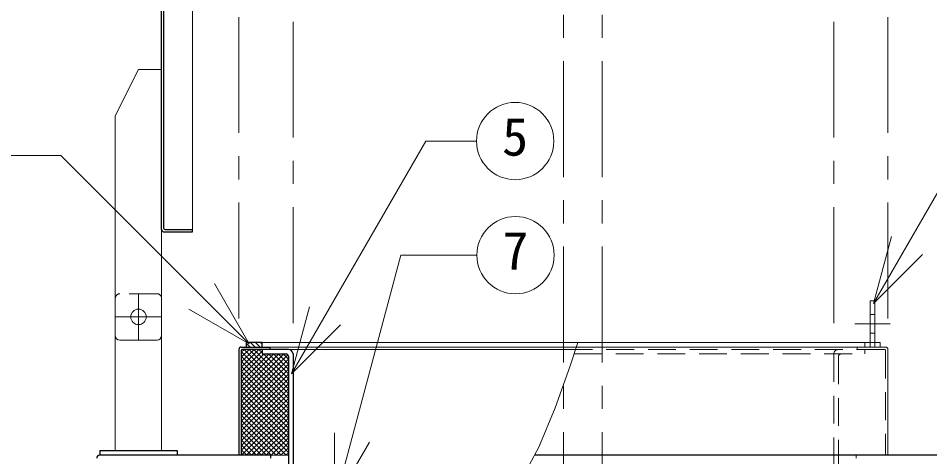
# Model space of a CAD drawing. Units: millimetres at full size, sheet at 1:15; details may follow other scales. Extents: x -3184 to 2891, y -2037 to 2178.
# Drawn here: x -2775 to -2185, y -273 to 11 of the extents above; entities that cross this region are included whole.
import ezdxf
from ezdxf.enums import TextEntityAlignment as Align

# ---------------------------------------------------------------- set-up
doc = ezdxf.new("R2010")
doc.units = ezdxf.units.MM
doc.header["$LTSCALE"] = 15
doc.linetypes.add('CHAIN1', pattern=[8, 5, -1, 1, -1])
doc.linetypes.add('DASHED1', pattern=[1.8, 1.2, -0.6])
doc.layers.add('0-0', color=7, linetype='Continuous', lineweight=9)
doc.styles.add('ＭＳ ゴシック', font='')
doc.styles.get('ＭＳ ゴシック').set_extended_font_data('MS Gothic')

msp = doc.modelspace()

# ---------------------------------------------------------------- linework, layer by layer
at = {"layer": '0-0', "color": 4, "linetype": 'CHAIN1'}
for p, q in [((-2631.7, -183.63), (-2631.7, 352.87)), ((-2211.7, -183.63), (-2211.7, 352.87)), ((-2596.7, -186.63), (-2596.7, 287.87)), ((-2246.7, -186.63), (-2246.7, 287.87)), ((-2421.7, 222.87), (-2421.7, -374.13)), ((-2396.7, 222.87), (-2396.7, -1312.13)), ((-2696.7, -167.63), (-2696.7, -197.63)), ((-2711.7, -182.63), (-2681.7, -182.63)), ((-2233.2, -187.13), (-2210.2, -187.13))]:
    msp.add_line(p, q, dxfattribs=at)
at = {"layer": '0-0', "color": 4}
for p, q in [((-2661.7, -126.13), (-2661.7, 310.87)), ((-2220.2, -172.13), (-2223.2, -172.13)), ((-2223.2, -172.13), (-2223.2, -199.13)), ((-2220.2, -172.13), (-2220.2, -199.13)), ((-2711.7, -269.13), (-2711.7, -194.63)), ((-2681.7, -269.13), (-2681.7, -194.63)), ((-2626.7, -199.79), (-2624.36, -202.13)), ((-2624.18, -199.13), (-2621.18, -202.13)), ((-2621, -199.13), (-2618, -202.13)), ((-2617.82, -199.13), (-2616.7, -200.24)), ((-2616.7, -199.13), (-2412.39, -199.13)), ((-2630.2, -215.08), (-2618.75, -203.63)), ((-2630.2, -211.9), (-2621.94, -203.63)), ((-2630.2, -208.71), (-2625.12, -203.63)), ((-2630.2, -205.53), (-2628.3, -203.63)), ((-2630.2, -218.26), (-2616.7, -204.76)), ((-2630.2, -204.94), (-2599.7, -235.44)), ((-2628.33, -203.63), (-2599.7, -232.26)), ((-2625.15, -203.63), (-2599.7, -229.08)), ((-2621.97, -203.63), (-2599.7, -225.9)), ((-2618.79, -203.63), (-2616.7, -205.71)), ((-2611.7, -202.13), (-2413.39, -202.13)), ((-2413.89, -203.63), (-2599.7, -203.63)), ((-2630.2, -234.17), (-2602.66, -206.63)), ((-2630.2, -230.99), (-2605.84, -206.63)), ((-2630.2, -227.81), (-2609.03, -206.63)), ((-2630.2, -224.62), (-2612.21, -206.63)), ((-2630.2, -221.44), (-2615.39, -206.63)), ((-2630.2, -237.35), (-2600.04, -207.19)), ((-2630.2, -208.12), (-2599.7, -238.62)), ((-2630.2, -240.53), (-2599.7, -210.03)), ((-2630.2, -211.31), (-2599.7, -241.81)), ((-2615.79, -206.63), (-2599.7, -222.71)), ((-2612.6, -206.63), (-2599.7, -219.53)), ((-2609.42, -206.63), (-2599.7, -216.35)), ((-2606.24, -206.63), (-2599.7, -213.17)), ((-2603.06, -206.63), (-2599.7, -209.99)), ((-2630.2, -243.72), (-2599.7, -213.22)), ((-2630.2, -214.49), (-2599.7, -244.99)), ((-2630.2, -246.9), (-2599.7, -216.4)), ((-2630.2, -217.67), (-2599.7, -248.17)), ((-2630.2, -250.08), (-2599.7, -219.58)), ((-2630.2, -220.85), (-2599.7, -251.35)), ((-2630.2, -253.26), (-2599.7, -222.76)), ((-2630.2, -224.03), (-2599.7, -254.53)), ((-2630.2, -256.44), (-2599.7, -225.94)), ((-2630.2, -227.22), (-2599.7, -257.72)), ((-2630.2, -259.63), (-2599.7, -229.13)), ((-2630.2, -230.4), (-2599.7, -260.9)), ((-2630.2, -262.81), (-2599.7, -232.31)), ((-2630.2, -233.58), (-2599.7, -264.08)), ((-2630.2, -265.99), (-2599.7, -235.49)), ((-2630.2, -236.76), (-2599.7, -267.26)), ((-2630.2, -269.17), (-2599.7, -238.67)), ((-2630.2, -239.94), (-2599.7, -270.44)), ((-2630.2, -243.13), (-2601.2, -272.13)), ((-2630.2, -246.31), (-2604.38, -272.13)), ((-2629.98, -272.13), (-2599.7, -241.85)), ((-2626.8, -272.13), (-2599.7, -245.04)), ((-2630.2, -249.49), (-2607.56, -272.13)), ((-2630.2, -252.67), (-2610.74, -272.13)), ((-2623.61, -272.13), (-2599.7, -248.22)), ((-2620.43, -272.13), (-2599.7, -251.4)), ((-2630.2, -255.85), (-2613.93, -272.13)), ((-2630.2, -259.04), (-2617.11, -272.13)), ((-2617.25, -272.13), (-2599.7, -254.58)), ((-2614.07, -272.13), (-2599.7, -257.76)), ((-2630.2, -262.22), (-2620.29, -272.13)), ((-2630.2, -265.4), (-2623.47, -272.13)), ((-2610.89, -272.13), (-2599.7, -260.95)), ((-2607.7, -272.13), (-2599.7, -264.13)), ((-2630.2, -268.58), (-2626.65, -272.13)), ((-2604.52, -272.13), (-2599.7, -267.31)), ((-2601.34, -272.13), (-2599.7, -270.49)), ((-2630.2, -271.76), (-2629.84, -272.13)), ((-2611.2, -272.13), (-2599.7, -272.13))]:
    msp.add_line(p, q, dxfattribs=at)
at = {"layer": '0-0', "color": 5, "lineweight": 25}
for p, q in [((-2681.7, -126.13), (-2681.7, 289.37)), ((-2680.2, -125.38), (-2680.2, 289.37)), ((-2680.2, -127.63), (-2661.7, -127.63)), ((-2679.45, -126.13), (-2661.7, -126.13)), ((-2661.7, -127.63), (-2661.7, -126.13)), ((-2626.7, -202.13), (-2626.7, -199.13)), ((-2616.7, -199.13), (-2626.7, -199.13)), ((-2616.7, -202.13), (-2616.7, -199.13)), ((-2631.7, -203.63), (-2631.7, -272.13)), ((-2630.2, -202.13), (-2611.7, -202.13)), ((-2630.2, -204.38), (-2630.2, -272.13)), ((-2599.7, -203.63), (-2629.45, -203.63)), ((-2611.7, -202.13), (-2611.7, -203.63)), ((-2599.7, -208.13), (-2599.7, -299.63)), ((-2596.7, -206.63), (-2596.7, -301.13)), ((-2721.7, -269.13), (-2671.7, -269.13)), ((-2721.7, -269.13), (-2721.7, -272.13)), ((-2671.7, -269.13), (-2671.7, -272.13)), ((-2611.2, -272.13), (-2721.7, -272.13)), ((-2611.2, -272.13), (-2611.2, -274.13)), ((-2071.7, -272.13), (-2440.48, -272.13))]:
    msp.add_line(p, q, dxfattribs=at)
at = {"layer": '0-0', "lineweight": 18}
for p, q in [((-2221.07, -174), (-2121.77, -2)), ((-2696.7, -22.63), (-2711.7, -52.63)), ((-2696.7, -22.63), (-2681.7, -22.63)), ((-2711.7, -52.63), (-2711.7, -194.63)), ((-2812.8, -78.24), (-2746.91, -78.24)), ((-2625.06, -200.08), (-2746.91, -78.24)), ((-2681.7, -126.13), (-2681.7, -194.63)), ((-2221.07, -174), (-2209.42, -130.53)), ((-2569.81, -302.6), (-2526.96, -142.69)), ((-2477.72, -142.69), (-2526.96, -142.69)), ((-2221.07, -174), (-2189.25, -142.18)), ((-2625.06, -200.08), (-2647.56, -161.11)), ((-2597.76, -219.48), (-2586.12, -176.01)), ((-2625.06, -200.08), (-2664.04, -177.58)), ((-2597.76, -219.48), (-2565.94, -187.66)), ((-2708.7, -197.63), (-2684.7, -197.63)), ((-2412.39, -199.13), (-2216.7, -199.13)), ((-2216.7, -202.13), (-2216.7, -199.13)), ((-2413.39, -202.13), (-2213.2, -202.13)), ((-2211.7, -203.63), (-2211.7, -272.13)), ((-2569.81, -302.6), (-2569.81, -257.6)), ((-2569.81, -302.6), (-2547.31, -263.62))]:
    msp.add_line(p, q, dxfattribs=at)
at = {"layer": '0-0', "color": 4, "linetype": 'DASHED1'}
for p, q in [((-2684.7, -167.63), (-2708.7, -167.63)), ((-2223.2, -181.13), (-2220.2, -181.13)), ((-2223.2, -193.13), (-2220.2, -193.13)), ((-2226.7, -202.13), (-2226.7, -199.13)), ((-2223.2, -199.13), (-2223.2, -202.13)), ((-2220.2, -199.13), (-2220.2, -202.13)), ((-2213.95, -203.63), (-2413.89, -203.63)), ((-2231.7, -202.13), (-2231.7, -203.63)), ((-2226.7, -203.63), (-2226.7, -206.63)), ((-2213.2, -204.38), (-2213.2, -272.13)), ((-2414.89, -206.63), (-2226.7, -206.63)), ((-2246.7, -206.63), (-2246.7, -301.13)), ((-2243.7, -208.13), (-2243.7, -299.63)), ((-2232.2, -272.13), (-2232.2, -274.13))]:
    msp.add_line(p, q, dxfattribs=at)
at = {"layer": '0-0', "lineweight": 18}
for points in [[(-2597.76, -219.48), (-2510.8, -68.86), (-2477.94, -68.86)], [(-2412.39, -199.13), (-2417.64, -214.87), (-2427.11, -241.54), (-2437.71, -266.94), (-2450.16, -290.24)]]:
    msp.add_lwpolyline(points, dxfattribs=at)
at = {"layer": '0-0', "color": 5, "lineweight": 25}
msp.add_lwpolyline([(-2616.7, -203.63), (-2616.7, -206.63), (-2601.2, -206.63)], dxfattribs=at)
at = {"layer": '0-0', "lineweight": 18}
for centre, radius in [((-2452.94, -68.86), 25), ((-2452.72, -142.69), 25), ((-2696.7, -182.63), 5)]:
    msp.add_circle(centre, radius, dxfattribs=at)
at = {"layer": '0-0', "color": 5, "lineweight": 25}
for centre, radius, start, end in [((-2680.2, -126.13), 1.5, 180, 270), ((-2679.45, -125.38), 0.75, 180, 270), ((-2630.2, -203.63), 1.5, 90, 180), ((-2629.45, -204.38), 0.75, 90, 180), ((-2599.7, -206.63), 3, 0, 90), ((-2601.2, -208.13), 1.5, 0, 90), ((-2721.7, -274.13), 2, 90, 180)]:
    msp.add_arc(centre, radius, start, end, dxfattribs=at)
at = {"layer": '0-0', "color": 4, "linetype": 'DASHED1'}
for centre, radius, start, end in [((-2708.7, -170.63), 3, 90, 180), ((-2684.7, -170.63), 3, 0, 90), ((-2243.7, -206.63), 3, 90, 180), ((-2213.95, -204.38), 0.75, 0, 90), ((-2242.2, -208.13), 1.5, 90, 180)]:
    msp.add_arc(centre, radius, start, end, dxfattribs=at)
at = {"layer": '0-0', "lineweight": 18}
for centre, radius, start, end in [((-2708.7, -194.63), 3, 180, 270), ((-2684.7, -194.63), 3, 270, 0), ((-2213.2, -203.63), 1.5, 0, 90)]:
    msp.add_arc(centre, radius, start, end, dxfattribs=at)

# ---------------------------------------------------------------- texts
at = {"layer": '0-0', "style": 'ＭＳ ゴシック'}
for s, p in [('5', (-2461.38, -85.73)), ('7', (-2461.16, -159.56))]:
    msp.add_text(s, height=24.74, dxfattribs=at).set_placement(p, align=Align.BOTTOM_LEFT)

doc.saveas('drawing.dxf')
